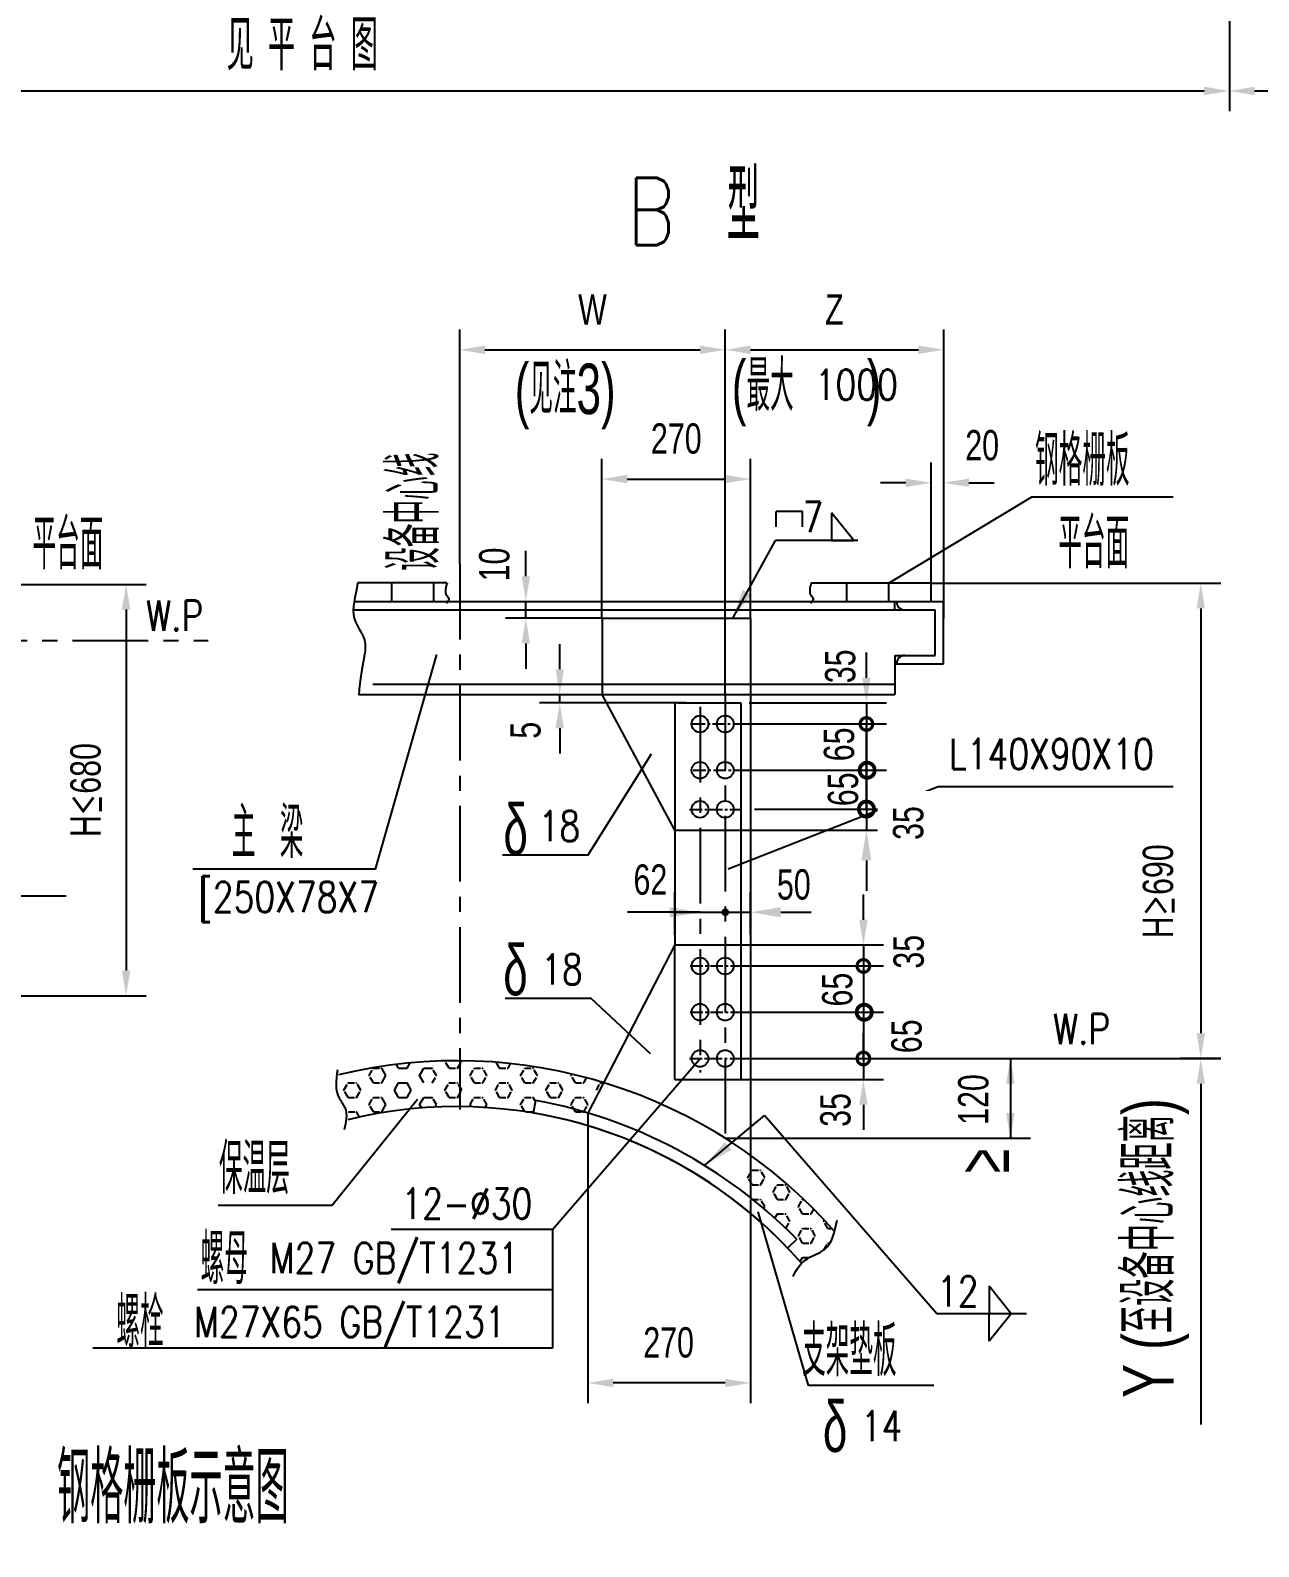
# Model space of a CAD drawing. Extents: x 148 to 221443, y -36682 to 6758.
# Drawn here: x 80135 to 82567, y -21590 to -18586 of the extents above; entities that cross this region are included whole.
import ezdxf
from ezdxf.enums import TextEntityAlignment as Align

# ---------------------------------------------------------------- set-up
doc = ezdxf.new("R2010")
doc.units = 0
doc.header["$LTSCALE"] = 10
doc.header["$MEASUREMENT"] = 0
doc.linetypes.add('CENTERX2', pattern=[4, 2.5, -0.5, 0.5, -0.5])
doc.linetypes.add('PHANTOM', pattern=[2.5, 1.25, -0.25, 0.25, -0.25, 0.25, -0.25])
for name, color, linetype in [('2', 4, 'Continuous'), ('3', 255, 'Continuous'), ('6', 4, 'PHANTOM'), ('9', 6, 'Continuous'), ('CENTER', 1, 'CENTERX2'), ('WHITE', 7, 'Continuous')]:
    doc.layers.add(name, color=color, linetype=linetype)
doc.styles.add('HZ', font='ROMS.SHX', dxfattribs={"width": 0.75, "bigfont": 'GBCBIG.SHX'})
doc.styles.get("Standard").update_dxf_attribs({"font": 'wison_e.shx', "width": 0.75, "bigfont": 'wison_c.shx'})
doc.styles.add('XW', font='ROMANS.shx', dxfattribs={"width": 0.85})
doc.dimstyles.new('DIM1', dxfattribs={"dimscale": 20, "dimtxt": 3, "dimasz": 2.5, "dimexe": 2, "dimexo": 0, "dimgap": 1, "dimtad": 0, "dimdec": 0, "dimzin": 0, "dimdsep": 46, "dimtxsty": 'Standard', "dimcen": 2, "dimclrd": 3, "dimclre": 3, "dimclrt": 3, "dimadec": 0, "dimazin": 0, "dimtfac": 0.666667, "dimtdec": 0, "dimtofl": 0, "dimtmove": 2, "dimatfit": 1, "dimfxl": 2, "dimtvp": 1.333333, "dimtolj": 1, "dimtzin": 0, "dimarcsym": 0})

# ---------------------------------------------------------------- blocks, each defined once
blk = doc.blocks.new('*D1151')
at = {"layer": '2', "color": 3, "lineweight": -2}
for p, q in [((82508.8, -18034.6), (82508.8, -18746.3)), ((82987, -18034.6), (82987, -18746.3)), ((82558.8, -18706.3), (82937, -18706.3))]:
    blk.add_line(p, q, dxfattribs=at)
at = {"layer": '2', "color": 3}
for points in [[(82558.8, -18698), (82558.8, -18714.6), (82508.8, -18706.3)], [(82937, -18714.6), (82937, -18698), (82987, -18706.3)]]:
    blk.add_solid(points, dxfattribs=at)
at = {"layer": 'Defpoints', "color": 0}
for p in [(82508.8, -18034.6), (82987, -18034.6), (82987, -18706.3)]:
    blk.add_point(p, dxfattribs=at)
at = {"layer": '2', "color": 3, "insert": (82756.6, -18630.7), "char_height": 60, "attachment_point": 5}
blk.add_mtext('\\A1;300~1000', dxfattribs=at)
blk = doc.blocks.new('*D1152')
at = {"layer": '2', "color": 3, "lineweight": -2}
for p, q in [((78841.8, -18034.6), (78841.8, -18746.3)), ((82508.8, -18034.6), (82508.8, -18746.3)), ((78891.8, -18706.3), (82458.8, -18706.3))]:
    blk.add_line(p, q, dxfattribs=at)
at = {"layer": '2', "color": 3}
for points in [[(78891.8, -18698), (78891.8, -18714.6), (78841.8, -18706.3)], [(82458.8, -18714.6), (82458.8, -18698), (82508.8, -18706.3)]]:
    blk.add_solid(points, dxfattribs=at)
at = {"layer": 'Defpoints', "color": 0}
for p in [(78841.8, -18034.6), (82508.8, -18034.6), (82508.8, -18706.3)]:
    blk.add_point(p, dxfattribs=at)
at = {"layer": '2', "color": 3, "insert": (80672.9, -18615.3), "char_height": 100, "attachment_point": 5, "style": 'HZ'}
blk.add_mtext('\\A1;见 平 台 图', dxfattribs=at)
blk = doc.blocks.new('*D1161')
at = {"layer": '2', "color": 3, "linetype": 'Continuous', "lineweight": -2}
for p, q in [((79552.4, -19684), (80364.1, -19684)), ((80324.1, -19734), (80324.1, -20449)), ((78966.8, -20499), (80364.1, -20499))]:
    blk.add_line(p, q, dxfattribs=at)
at = {"layer": '2', "color": 3}
for points in [[(80332.4, -19734), (80315.7, -19734), (80324.1, -19684)], [(80315.7, -20449), (80332.4, -20449), (80324.1, -20499)]]:
    blk.add_solid(points, dxfattribs=at)
at = {"layer": 'Defpoints', "color": 0}
for p in [(79552.4, -19684), (78966.8, -20499), (80324.1, -20499)]:
    blk.add_point(p, dxfattribs=at)
at = {"layer": '2', "color": 3, "insert": (80244.1, -20091.5), "char_height": 60, "attachment_point": 5, "rotation": 90}
blk.add_mtext('\\A1;H{\\fRomanS|b0|i0|c134|p2;≤}680', dxfattribs=at)
blk = doc.blocks.new('*D1162')
at = {"layer": '2', "color": 3, "lineweight": -2}
for p, q in [((81115.7, -19667.7), (81115.7, -19617.7)), ((80970.7, -19717.7), (81155.7, -19717.7)), ((81266.5, -19751), (81075.7, -19751)), ((81115.7, -19801), (81115.7, -19851))]:
    blk.add_line(p, q, dxfattribs=at)
at = {"layer": '2', "color": 3}
for points in [[(81107.3, -19667.7), (81124, -19667.7), (81115.7, -19717.7)], [(81124, -19801), (81107.3, -19801), (81115.7, -19751)]]:
    blk.add_solid(points, dxfattribs=at)
at = {"layer": 'Defpoints', "color": 0}
for p in [(80970.7, -19717.7), (81115.7, -19717.7), (81266.5, -19751)]:
    blk.add_point(p, dxfattribs=at)
at = {"layer": '2', "color": 3, "insert": (81053.6, -19644.5), "char_height": 60, "attachment_point": 5, "rotation": 90}
blk.add_mtext('\\A1;10', dxfattribs=at)
blk = doc.blocks.new('*D1163')
at = {"layer": '2', "color": 3, "lineweight": -2}
for p, q in [((81266.5, -19751), (81266.5, -19435.3)), ((81560.6, -19751), (81560.6, -19435.3)), ((81316.5, -19475.3), (81510.6, -19475.3))]:
    blk.add_line(p, q, dxfattribs=at)
at = {"layer": '2', "color": 3}
for points in [[(81316.5, -19467), (81316.5, -19483.7), (81266.5, -19475.3)], [(81510.6, -19483.7), (81510.6, -19467), (81560.6, -19475.3)]]:
    blk.add_solid(points, dxfattribs=at)
at = {"layer": 'Defpoints', "color": 0}
for p in [(81560.6, -19475.3), (81266.5, -19751), (81560.6, -19751)]:
    blk.add_point(p, dxfattribs=at)
at = {"layer": '2', "color": 3, "insert": (81413.6, -19395.3), "char_height": 60, "attachment_point": 5}
blk.add_mtext('\\A1;270', dxfattribs=at)
blk = doc.blocks.new('*D1164')
at = {"layer": '2', "color": 3, "lineweight": -2}
for p, q in [((80984.7, -19642.9), (80984.7, -19179.1)), ((81510.6, -19902.2), (81510.6, -19179.1)), ((81034.7, -19219.1), (81460.6, -19219.1))]:
    blk.add_line(p, q, dxfattribs=at)
at = {"layer": '2', "color": 3}
for points in [[(81034.7, -19210.8), (81034.7, -19227.5), (80984.7, -19219.1)], [(81460.6, -19227.5), (81460.6, -19210.8), (81510.6, -19219.1)]]:
    blk.add_solid(points, dxfattribs=at)
at = {"layer": 'Defpoints', "color": 0}
for p in [(81510.6, -19219.1), (80984.7, -19642.9), (81510.6, -19902.2)]:
    blk.add_point(p, dxfattribs=at)
at = {"layer": '2', "color": 3, "insert": (81247.7, -19139.1), "char_height": 60, "attachment_point": 5}
blk.add_mtext('\\A1;W', dxfattribs=at)
blk = doc.blocks.new('*D1165')
at = {"layer": '2', "color": 3, "lineweight": -2}
for p, q in [((81510.6, -19902.2), (81510.6, -19179.1)), ((81943.1, -19751.7), (81943.1, -19179.1)), ((81560.6, -19219.1), (81893.1, -19219.1))]:
    blk.add_line(p, q, dxfattribs=at)
at = {"layer": '2', "color": 3}
for points in [[(81560.6, -19210.8), (81560.6, -19227.5), (81510.6, -19219.1)], [(81893.1, -19227.5), (81893.1, -19210.8), (81943.1, -19219.1)]]:
    blk.add_solid(points, dxfattribs=at)
at = {"layer": 'Defpoints', "color": 0}
for p in [(81943.1, -19219.1), (81943.1, -19751.7), (81510.6, -19902.2)]:
    blk.add_point(p, dxfattribs=at)
at = {"layer": '2', "color": 3, "insert": (81726.8, -19139.1), "char_height": 60, "attachment_point": 5}
blk.add_mtext('\\A1;Z', dxfattribs=at)
blk = doc.blocks.new('*D1166')
at = {"layer": '2', "color": 3, "lineweight": -2}
for p, q in [((81182.8, -19852.2), (81182.8, -19802.2)), ((81073.2, -19902.2), (81222.8, -19902.2)), ((81433.2, -19918.8), (81142.8, -19918.8)), ((81182.8, -19968.8), (81182.8, -20018.8))]:
    blk.add_line(p, q, dxfattribs=at)
at = {"layer": '2', "color": 3}
for points in [[(81174.5, -19852.2), (81191.1, -19852.2), (81182.8, -19902.2)], [(81191.1, -19968.8), (81174.5, -19968.8), (81182.8, -19918.8)]]:
    blk.add_solid(points, dxfattribs=at)
at = {"layer": 'Defpoints', "color": 0}
for p in [(81073.2, -19902.2), (81182.8, -19902.2), (81433.2, -19918.8)]:
    blk.add_point(p, dxfattribs=at)
at = {"layer": '2', "color": 3, "insert": (81115.3, -19972.9), "char_height": 60, "attachment_point": 5, "rotation": 90}
blk.add_mtext('\\A1;5', dxfattribs=at)
blk = doc.blocks.new('_DotSmall')
at = {"layer": 'WHITE', "color": 0, "const_width": 0.5}
blk.add_lwpolyline([(-0.0625, 0, 1), (0.0625, 0, 1)], format="xyb", close=True, dxfattribs=at)
blk = doc.blocks.new('*D1167')
at = {"layer": '2', "color": 3, "lineweight": -2}
for p, q in [((81790.1, -19868.8), (81790.1, -19818.8)), ((81558.2, -19918.8), (81830.1, -19918.8)), ((81547.2, -19960.5), (81830.1, -19960.5)), ((81790.1, -19960.5), (81790.1, -20010.5))]:
    blk.add_line(p, q, dxfattribs=at)
at = {"layer": '2', "color": 3}
blk.add_solid([(81781.8, -19868.8), (81798.4, -19868.8), (81790.1, -19918.8)], dxfattribs=at)
at = {"layer": 'Defpoints', "color": 0}
for p in [(81558.2, -19918.8), (81547.2, -19960.5), (81790.1, -19960.5)]:
    blk.add_point(p, dxfattribs=at)
at = {"layer": '2', "color": 3, "lineweight": -2, "xscale": 50, "yscale": 50, "zscale": 50, "rotation": 90}
blk.add_blockref('_DotSmall', (81790.1, -19960.5), dxfattribs=at)
at = {"layer": '2', "color": 3, "insert": (81738.5, -19846.3), "char_height": 60, "attachment_point": 5, "rotation": 90}
blk.add_mtext('\\A1;35', dxfattribs=at)
blk = doc.blocks.new('*D1168')
at = {"layer": '2', "color": 3, "lineweight": -2}
for p, q in [((81547.2, -19960.5), (81830.1, -19960.5)), ((81548.7, -20052.2), (81830.1, -20052.2))]:
    blk.add_line(p, q, dxfattribs=at)
at = {"layer": 'Defpoints', "color": 0}
for p in [(81547.2, -19960.5), (81548.7, -20052.2), (81790.1, -20052.2)]:
    blk.add_point(p, dxfattribs=at)
at = {"layer": '2', "color": 3, "insert": (81736.1, -20000.9), "char_height": 60, "attachment_point": 5, "rotation": 90}
blk.add_mtext('\\A1;65', dxfattribs=at)
blk = doc.blocks.new('_None')
blk = doc.blocks.new('*D1169')
at = {"layer": '2', "color": 3, "lineweight": -2}
for p, q in [((81784.1, -20623.3), (81784.1, -20573.3)), ((81542.7, -20623.3), (81824.1, -20623.3)), ((81552.3, -20664.9), (81824.1, -20664.9)), ((81784.1, -20714.9), (81784.1, -20764.9))]:
    blk.add_line(p, q, dxfattribs=at)
at = {"layer": '2', "color": 3}
blk.add_solid([(81792.5, -20714.9), (81775.8, -20714.9), (81784.1, -20664.9)], dxfattribs=at)
at = {"layer": 'Defpoints', "color": 0}
for p in [(81542.7, -20623.3), (81552.3, -20664.9), (81784.1, -20664.9)]:
    blk.add_point(p, dxfattribs=at)
at = {"layer": '2', "color": 3, "lineweight": -2, "xscale": 50, "yscale": 50, "zscale": 50, "rotation": 270}
blk.add_blockref('_DotSmall', (81784.1, -20623.3), dxfattribs=at)
at = {"layer": '2', "color": 3, "insert": (81729, -20725.2), "char_height": 60, "attachment_point": 5, "rotation": 90}
blk.add_mtext('\\A1;35', dxfattribs=at)
blk = doc.blocks.new('*D1170')
at = {"layer": '2', "color": 3, "lineweight": -2}
for p, q in [((81541.3, -20531.6), (81824.1, -20531.6)), ((81542.7, -20623.3), (81824.1, -20623.3))]:
    blk.add_line(p, q, dxfattribs=at)
at = {"layer": 'Defpoints', "color": 0}
for p in [(81541.3, -20531.6), (81542.7, -20623.3), (81784.1, -20623.3)]:
    blk.add_point(p, dxfattribs=at)
at = {"layer": '2', "color": 3, "insert": (81869.8, -20579.3), "char_height": 60, "attachment_point": 5, "rotation": 90}
blk.add_mtext('\\A1;65', dxfattribs=at)
blk = doc.blocks.new('*D1171')
at = {"layer": '2', "color": 3, "lineweight": -2}
for p, q in [((81784.1, -20348.3), (81784.1, -20298.3)), ((81552.3, -20398.3), (81824.1, -20398.3)), ((81541.3, -20439.9), (81824.1, -20439.9)), ((81784.1, -20439.9), (81784.1, -20489.9))]:
    blk.add_line(p, q, dxfattribs=at)
at = {"layer": '2', "color": 3}
blk.add_solid([(81775.8, -20348.3), (81792.5, -20348.3), (81784.1, -20398.3)], dxfattribs=at)
at = {"layer": 'Defpoints', "color": 0}
for p in [(81552.3, -20398.3), (81541.3, -20439.9), (81784.1, -20439.9)]:
    blk.add_point(p, dxfattribs=at)
at = {"layer": '2', "color": 3, "lineweight": -2, "xscale": 50, "yscale": 50, "zscale": 50, "rotation": 90}
blk.add_blockref('_DotSmall', (81784.1, -20439.9), dxfattribs=at)
at = {"layer": '2', "color": 3, "insert": (81874.1, -20411.8), "char_height": 60, "attachment_point": 5, "rotation": 90}
blk.add_mtext('\\A1;35', dxfattribs=at)
blk = doc.blocks.new('*D1172')
at = {"layer": '2', "color": 3, "lineweight": -2}
for p, q in [((81918.1, -19681.4), (82492.2, -19681.4)), ((82452.2, -19731.4), (82452.2, -20573.3)), ((82492.2, -20623.3), (82412.2, -20623.3))]:
    blk.add_line(p, q, dxfattribs=at)
at = {"layer": '2', "color": 3}
for points in [[(82460.5, -19731.4), (82443.9, -19731.4), (82452.2, -19681.4)], [(82443.9, -20573.3), (82460.5, -20573.3), (82452.2, -20623.3)]]:
    blk.add_solid(points, dxfattribs=at)
at = {"layer": 'Defpoints', "color": 0}
for p in [(81918.1, -19681.4), (82452.2, -20623.3), (82492.2, -20623.3)]:
    blk.add_point(p, dxfattribs=at)
at = {"layer": '2', "color": 3, "insert": (82367.7, -20292), "char_height": 60, "attachment_point": 5, "rotation": 90}
blk.add_mtext('\\A1;H{\\fRomanS|b0|i0|c134|p2;≥}690', dxfattribs=at)
blk = doc.blocks.new('*D1173')
at = {"layer": '2', "color": 3, "lineweight": -2}
for p, q in [((81562.7, -20623.3), (82115.2, -20623.3)), ((82075.2, -20673.3), (82075.2, -20731.3)), ((81510.5, -20781.3), (82115.2, -20781.3))]:
    blk.add_line(p, q, dxfattribs=at)
at = {"layer": '2', "color": 3}
for points in [[(82083.5, -20673.3), (82066.8, -20673.3), (82075.2, -20623.3)], [(82066.8, -20731.3), (82083.5, -20731.3), (82075.2, -20781.3)]]:
    blk.add_solid(points, dxfattribs=at)
at = {"layer": 'Defpoints', "color": 0}
for p in [(81562.7, -20623.3), (81510.5, -20781.3), (82075.2, -20781.3)]:
    blk.add_point(p, dxfattribs=at)
at = {"layer": '2', "color": 3, "insert": (82002.1, -20704.6), "char_height": 60, "attachment_point": 5, "rotation": 90}
blk.add_mtext('\\A1;120', dxfattribs=at)
blk = doc.blocks.new('*D1174')
at = {"layer": '2', "color": 3, "lineweight": -2}
for p, q in [((81535.6, -20623.3), (82492.2, -20623.3)), ((82452.2, -20673.3), (82452.2, -21348.2))]:
    blk.add_line(p, q, dxfattribs=at)
at = {"layer": '2', "color": 3}
blk.add_solid([(82460.5, -20673.3), (82443.9, -20673.3), (82452.2, -20623.3)], dxfattribs=at)
at = {"layer": 'Defpoints', "color": 0}
for p in [(81535.6, -20623.3), (82312.7, -21348.2), (82452.2, -21348.2)]:
    blk.add_point(p, dxfattribs=at)
at = {"layer": '2', "color": 3, "insert": (82363.5, -20998.7), "char_height": 100, "attachment_point": 5, "rotation": 90, "style": 'HZ'}
blk.add_mtext('\\A1;Y (至设备中心线距离)', dxfattribs=at)
blk = doc.blocks.new('*D1186')
at = {"layer": '2', "color": 3, "linetype": 'Continuous', "lineweight": -2}
for p, q in [((81238.7, -20731.3), (81238.7, -21306.1)), ((81560.6, -20902.4), (81560.6, -21306.1)), ((81510.6, -21266.1), (81288.7, -21266.1))]:
    blk.add_line(p, q, dxfattribs=at)
at = {"layer": '2', "color": 3}
for points in [[(81288.7, -21257.8), (81288.7, -21274.5), (81238.7, -21266.1)], [(81510.6, -21274.5), (81510.6, -21257.8), (81560.6, -21266.1)]]:
    blk.add_solid(points, dxfattribs=at)
at = {"layer": 'Defpoints', "color": 0}
for p in [(81238.7, -20731.3), (81560.6, -20902.4), (81238.7, -21266.1)]:
    blk.add_point(p, dxfattribs=at)
at = {"layer": '2', "color": 3, "insert": (81398.4, -21186.1), "char_height": 60, "attachment_point": 5}
blk.add_mtext('\\A1;270', dxfattribs=at)
blk = doc.blocks.new('*D1212')
at = {"layer": '2', "color": 3, "linetype": 'Continuous', "lineweight": -2}
for p, q in [((81918.1, -19681), (81918.1, -19442.7)), ((81943.1, -19717.7), (81943.1, -19442.7)), ((81868.1, -19482.7), (81818.1, -19482.7)), ((81993.1, -19482.7), (82043.1, -19482.7))]:
    blk.add_line(p, q, dxfattribs=at)
at = {"layer": '2', "color": 3}
for points in [[(81868.1, -19491), (81868.1, -19474.3), (81918.1, -19482.7)], [(81993.1, -19474.3), (81993.1, -19491), (81943.1, -19482.7)]]:
    blk.add_solid(points, dxfattribs=at)
at = {"layer": 'Defpoints', "color": 0}
for p in [(81943.1, -19482.7), (81918.1, -19681), (81943.1, -19717.7)]:
    blk.add_point(p, dxfattribs=at)
at = {"layer": '2', "color": 3, "insert": (82019.3, -19408.6), "char_height": 60, "attachment_point": 5}
blk.add_mtext('\\A1;20', dxfattribs=at)

msp = doc.modelspace()

# ---------------------------------------------------------------- linework, layer by layer
for p, q in [((80959.0459, -19681.0444), (80782.5595, -19681.0444)), ((80849.5926, -19681.0444), (80849.5926, -19717.711)), ((80932.9259, -19681.0444), (80932.9259, -19717.711)), ((81680.3953, -19681.0444), (81918.0658, -19681.0444)), ((81751.3991, -19717.711), (81751.3991, -19681.3595)), ((81834.7325, -19717.711), (81834.7325, -19681.3595)), ((81918.0658, -19717.711), (81918.0658, -19681.3595)), ((80776.9285, -19717.711), (81943.0658, -19717.711)), ((81846.3991, -19734.3777), (81846.3991, -19717.711)), ((81846.3991, -19734.3777), (81926.3991, -19734.3777)), ((81926.3991, -19824.7559), (81926.3991, -19734.3777)), ((81943.0658, -19841.4226), (81943.0658, -19717.711)), ((81266.5479, -19751.0444), (81560.5945, -19751.0444)), ((81266.5479, -19751.0444), (81266.5479, -19902.1622)), ((81560.5945, -19751.0444), (81560.5945, -20898.9583)), ((81846.3991, -19824.7559), (81926.3991, -19824.7559)), ((81846.3991, -19824.7559), (81846.3991, -19841.4226)), ((81846.3991, -19841.4226), (81943.0658, -19841.4226)), ((81846.3991, -19841.4226), (81846.3991, -19902.1622)), ((80786.5869, -19902.1622), (81266.5479, -19902.1622)), ((81410.5945, -20170.8241), (81266.5479, -19902.1622)), ((81566.5479, -19902.1622), (81846.3991, -19902.1622)), ((81410.5945, -20170.8241), (81410.5945, -20398.2768)), ((81410.5945, -20170.8241), (81560.5945, -20170.8241)), ((81410.5945, -20398.2768), (81238.6831, -20731.2933)), ((81410.5945, -20398.2768), (81560.5945, -20398.2768)), ((81134.6118, -20706.2021), (81130.0377, -20731.3173)), ((81652.0782, -20981.1619), (81634.0755, -20998.7718))]:
    msp.add_line(p, q)
at = {"linetype": 'Continuous'}
for p, q in [((82032.844, -21074.356), (82032.844, -21128.9705)), ((82076.5787, -21128.9705), (82032.844, -21074.356)), ((82032.844, -21183.5849), (82032.844, -21128.9705)), ((82076.5787, -21128.9705), (82032.844, -21183.5849))]:
    msp.add_line(p, q, dxfattribs=at)
for centre in [(81460.5945, -19960.4956), (81510.5945, -19960.4956), (81460.5945, -20052.1622), (81510.5945, -20052.1622), (81460.5945, -20129.6461), (81510.5945, -20129.6461), (81460.5945, -20439.9435), (81510.5945, -20439.9435), (81460.5945, -20531.6102), (81510.5945, -20531.6102), (81460.5945, -20623.2768), (81510.5945, -20623.2768)]:
    msp.add_circle(centre, 16.6667)
for centre, radius, start, end in [((81866.3991, -19717.711), 16.6667, 180, 270), ((81866.3991, -19841.4226), 16.6667, 90, 180), ((80959.8202, -21659.5631), 969.252, 44.4207864, 79.6106325), ((80979.7306, -21623.2577), 904.5164, 43.6624636, 80.4345615)]:
    msp.add_arc(centre, radius, start, end)
at = {"layer": '2'}
for p, q in [((82118.6222, -19510.5178), (81834.7325, -19681.3595)), ((82118.6222, -19510.5178), (82397.7038, -19510.5178)), ((81663.8549, -19539.4635), (81611.4576, -19539.4635)), ((81611.4576, -19569.7151), (81611.4576, -19539.4635)), ((81663.8549, -19569.7151), (81663.8549, -19539.4635)), ((81524.7231, -19751.9371), (81610.397, -19596.9419)), ((81773.2723, -19596.9419), (81610.397, -19596.9419)), ((81115.6742, -19751.0444), (81115.6742, -19717.711)), ((81182.8063, -19918.8289), (81182.8063, -19902.1622)), ((81790.097, -19918.8289), (81790.097, -20170.8241)), ((81790.097, -20069.1575), (81790.097, -19964.2456)), ((81790.097, -20129.1575), (81790.097, -20069.1575)), ((81568.6696, -20129.1575), (81830.097, -20129.1575)), ((81560.5945, -20170.8241), (81830.097, -20170.8241)), ((81790.097, -20230.8241), (81790.097, -20290.8241)), ((81460.5945, -20333.5382), (81317.2227, -20333.5382)), ((81410.5945, -20333.5382), (81560.5945, -20333.5382)), ((81620.5945, -20333.5382), (81680.5945, -20333.5382)), ((81784.1437, -20398.2768), (81784.1437, -20664.9435)), ((81784.1437, -20499.9435), (81784.1437, -20563.2768)), ((82075.178, -20623.2768), (82075.178, -20781.2991)), ((81470.1371, -20834.7826), (81588.2499, -20736.5335))]:
    msp.add_line(p, q, dxfattribs=at)
at = {"layer": '2', "color": 7, "linetype": 'Continuous'}
for p, q in [((81764.9308, -19596.9419), (81721.1961, -19542.3275)), ((81721.1961, -19542.3275), (81721.1961, -19596.9419)), ((81721.1961, -19596.9419), (81764.9308, -19596.9419)), ((81410.5945, -20378.2768), (81410.5945, -20293.5382)), ((81560.5945, -20378.2768), (81560.5945, -20293.5382))]:
    msp.add_line(p, q, dxfattribs=at)
at = {"layer": '2', "color": 3, "linetype": 'Continuous'}
for p, q in [((80818.0081, -20248.0671), (80939.6483, -19822.9031)), ((81931.8506, -20085.0197), (81516.2682, -20248.0902)), ((82397.8246, -20085.0197), (81931.8506, -20085.0197)), ((80818.0081, -20248.0671), (80456.5397, -20248.0671)), ((80205.5757, -20301.9703), (79341.3143, -20301.9703)), ((81168.5162, -20962.2545), (81460.5945, -20623.2768)), ((80731.6948, -20914.4413), (80900.9086, -20703.9151)), ((81929.6529, -21128.9705), (81588.2499, -20736.5335)), ((80731.6948, -20914.4413), (80506.1175, -20914.4413)), ((81675.1435, -21271.2139), (81575.7698, -20927.0118)), ((81168.5162, -20962.2545), (80849.3354, -20962.2545)), ((81168.5162, -20962.2545), (81168.5162, -21197.0919)), ((81168.5162, -21081.5125), (80465.5195, -21081.5125)), ((82107.226, -21128.9705), (81929.6529, -21128.9705)), ((81168.5162, -21197.0919), (80258.3098, -21197.0919)), ((81923.5982, -21271.2139), (81675.1435, -21271.2139))]:
    msp.add_line(p, q, dxfattribs=at)
for points in [[(81069.4162, -20219.4853), (81239.3364, -20219.4853), (81364.6798, -20019.8541)], [(81074.4961, -20503.5282), (81244.4164, -20503.5282), (81361.9258, -20613.1296)]]:
    msp.add_lwpolyline(points, dxfattribs=at)
at = {"layer": '2', "const_width": 6.875}
msp.add_lwpolyline([(81506.532, -20333.5382, 1), (81514.657, -20333.5382, 1)], format="xyb", close=True, dxfattribs=at)
at = {"layer": '2'}
msp.add_lwpolyline([(81507.157, -20333.5382, 1), (81514.032, -20333.5382, 1)], format="xyb", close=True, dxfattribs=at)
for radius, start, end in [(997.327, 41.3775949, 103.5837498), (906.4456, 41.0958999, 103.7709356)]:
    msp.add_arc((80978.7778, -21625.0533), radius, start, end, dxfattribs=at)
for points in [[(81562.5011, -19704.263), (81544.9971, -19694.5876), (81524.7231, -19751.9371)], [(81400.5945, -20323.5382), (81400.5945, -20343.5382), (81460.5945, -20333.5382)], [(81620.5945, -20323.5382), (81620.5945, -20343.5382), (81560.5945, -20333.5382)], [(81522.6596, -20804.1006), (81509.8696, -20788.7247), (81470.1371, -20834.7826)]]:
    msp.add_solid(points, dxfattribs=at)
at = {"layer": '3', "ltscale": 6}
for p, q in [((80774.0404, -19734.3777), (81846.3991, -19734.3777)), ((80812.9356, -19881.5198), (81846.3991, -19881.5198)), ((81266.5479, -19902.1622), (81566.5479, -19902.1622)), ((81410.5945, -19918.8289), (81410.5945, -20170.8241)), ((81416.5479, -19918.8289), (81541.5479, -19918.8289)), ((81541.5479, -19918.8289), (81541.5479, -20664.9435)), ((81410.5945, -20664.9435), (81410.5945, -20398.2768)), ((81410.5945, -20664.9435), (81560.5945, -20664.9435))]:
    msp.add_line(p, q, dxfattribs=at)
at = {"layer": '6', "ltscale": 6}
for p, q in [((80863.7373, -20642.5503), (80859.3238, -20634.906)), ((80880.404, -20642.5503), (80886.4922, -20632.0053)), ((80838.7373, -20656.9841), (80830.404, -20642.5503)), ((80830.404, -20671.4179), (80838.7373, -20656.9841)), ((80863.7373, -20642.5503), (80880.404, -20642.5503)), ((80905.404, -20656.9841), (80913.7373, -20642.5503)), ((80913.7373, -20671.4179), (80905.404, -20656.9841)), ((80913.7373, -20642.5503), (80930.404, -20642.5503)), ((80855.404, -20685.8516), (80863.7373, -20671.4179)), ((80863.7373, -20700.2854), (80855.404, -20685.8516)), ((80863.7373, -20671.4179), (80880.404, -20671.4179)), ((80888.7373, -20685.8516), (80880.404, -20671.4179)), ((80880.404, -20700.2854), (80888.7373, -20685.8516)), ((80838.7373, -20714.7191), (80830.404, -20700.2854)), ((80830.404, -20729.1529), (80838.7373, -20714.7191)), ((80863.7373, -20700.2854), (80880.404, -20700.2854)), ((80905.404, -20714.7191), (80913.7373, -20700.2854)), ((80909.1934, -20721.2825), (80905.404, -20714.7191)), ((80913.7373, -20700.2854), (80930.404, -20700.2854))]:
    msp.add_line(p, q, dxfattribs=at)
at = {"layer": '6'}
for p, q in [((80955.404, -20628.1166), (80955.472, -20627.9987)), ((80963.7373, -20642.5503), (80955.404, -20628.1166)), ((80980.404, -20642.5503), (80988.7373, -20628.1166)), ((80988.7373, -20628.1166), (80988.5396, -20627.7742)), ((81063.7373, -20642.5503), (81056.9502, -20630.7948)), ((81080.404, -20642.5503), (81085.6472, -20633.4688)), ((80805.404, -20656.9841), (80813.7373, -20642.5503)), ((80813.7373, -20671.4179), (80805.404, -20656.9841)), ((80813.7373, -20642.5503), (80830.404, -20642.5503)), ((80938.7373, -20656.9841), (80930.404, -20642.5503)), ((80930.404, -20671.4179), (80938.7373, -20656.9841)), ((80963.7373, -20642.5503), (80978.7778, -20642.5503)), ((80978.7778, -20642.5503), (80980.404, -20642.5503)), ((81005.404, -20656.9841), (81013.7373, -20642.5503)), ((81013.7373, -20671.4179), (81005.404, -20656.9841)), ((81013.7373, -20642.5503), (81030.404, -20642.5503)), ((81038.7373, -20656.9841), (81030.404, -20642.5503)), ((81030.404, -20671.4179), (81038.7373, -20656.9841)), ((81063.7373, -20642.5503), (81080.404, -20642.5503)), ((81105.404, -20656.9841), (81113.7373, -20642.5503)), ((81113.7373, -20671.4179), (81105.404, -20656.9841)), ((81113.7373, -20642.5503), (81130.404, -20642.5503)), ((81138.7373, -20656.9841), (81130.404, -20642.5503)), ((81130.404, -20671.4179), (81138.7373, -20656.9841)), ((81205.404, -20656.9841), (81207.0151, -20654.1935)), ((81213.7373, -20671.4179), (81205.404, -20656.9841)), ((81230.404, -20671.4179), (81236.129, -20661.5019)), ((80755.404, -20685.8516), (80763.7373, -20671.4179)), ((80763.7373, -20700.2854), (80755.404, -20685.8516)), ((80763.7373, -20671.4179), (80780.404, -20671.4179)), ((80788.7373, -20685.8516), (80780.404, -20671.4179)), ((80780.404, -20700.2854), (80788.7373, -20685.8516)), ((80813.7373, -20671.4179), (80830.404, -20671.4179)), ((80955.404, -20685.8516), (80963.7373, -20671.4179)), ((80963.7373, -20700.2854), (80955.404, -20685.8516)), ((80963.7373, -20671.4179), (80978.7778, -20671.4179)), ((80978.7778, -20671.4179), (80980.404, -20671.4179)), ((80988.7373, -20685.8516), (80980.404, -20671.4179)), ((80980.404, -20700.2854), (80988.7373, -20685.8516)), ((81013.7373, -20671.4179), (81030.404, -20671.4179)), ((81055.404, -20685.8516), (81063.7373, -20671.4179)), ((81063.7373, -20700.2854), (81055.404, -20685.8516)), ((81063.7373, -20671.4179), (81080.404, -20671.4179)), ((81088.7373, -20685.8516), (81080.404, -20671.4179)), ((81080.404, -20700.2854), (81088.7373, -20685.8516)), ((81113.7373, -20671.4179), (81130.404, -20671.4179)), ((81155.404, -20685.8516), (81163.7373, -20671.4179)), ((81163.7373, -20700.2854), (81155.404, -20685.8516)), ((81163.7373, -20671.4179), (81180.404, -20671.4179)), ((81188.7373, -20685.8516), (81180.404, -20671.4179)), ((81180.404, -20700.2854), (81188.7373, -20685.8516)), ((81213.7373, -20671.4179), (81230.404, -20671.4179)), ((81255.404, -20685.8516), (81263.7373, -20671.4179)), ((81263.7373, -20671.4179), (81270.7374, -20671.4179)), ((80763.7373, -20700.2854), (80780.404, -20700.2854)), ((80764.4699, -20729.1529), (80780.404, -20729.1529)), ((80786.2559, -20739.2887), (80780.404, -20729.1529)), ((80805.404, -20714.7191), (80813.7373, -20700.2854)), ((80813.7373, -20729.1529), (80805.404, -20714.7191)), ((80813.7373, -20700.2854), (80830.404, -20700.2854)), ((80813.7373, -20729.1529), (80830.404, -20729.1529)), ((80938.7373, -20714.7191), (80930.404, -20700.2854)), ((80935.9066, -20719.6221), (80938.7373, -20714.7191)), ((80963.7373, -20700.2854), (80978.7778, -20700.2854)), ((80978.7778, -20700.2854), (80980.404, -20700.2854)), ((81005.404, -20714.7191), (81013.7373, -20700.2854)), ((81007.9196, -20719.0763), (81005.404, -20714.7191)), ((81013.7373, -20700.2854), (81030.404, -20700.2854)), ((81038.7373, -20714.7191), (81030.404, -20700.2854)), ((81035.4678, -20720.3822), (81038.7373, -20714.7191)), ((81063.7373, -20700.2854), (81080.404, -20700.2854)), ((81105.404, -20714.7191), (81113.7373, -20700.2854)), ((81113.4579, -20728.669), (81105.404, -20714.7191)), ((81113.7373, -20700.2854), (81130.404, -20700.2854)), ((81116.6401, -20729.1529), (81130.404, -20729.1529)), ((81134.421, -20707.243), (81130.404, -20700.2854)), ((81163.7373, -20700.2854), (81180.404, -20700.2854)), ((81205.404, -20714.7191), (81213.7373, -20700.2854)), ((81213.7373, -20729.1529), (81205.404, -20714.7191)), ((81213.7373, -20700.2854), (81230.404, -20700.2854)), ((81213.7373, -20729.1529), (81230.404, -20729.1529)), ((81238.7373, -20714.7191), (81230.404, -20700.2854)), ((81230.404, -20729.1529), (81238.7373, -20714.7191)), ((81555.404, -20859.0567), (81563.7373, -20844.6229)), ((81563.7373, -20844.6229), (81580.404, -20844.6229)), ((81588.7373, -20859.0567), (81580.404, -20844.6229)), ((81563.7373, -20873.4905), (81555.404, -20859.0567)), ((81563.7373, -20873.4905), (81580.404, -20873.4905)), ((81580.404, -20873.4905), (81588.7373, -20859.0567)), ((81605.404, -20887.9242), (81613.7373, -20873.4905)), ((81613.7373, -20873.4905), (81630.404, -20873.4905)), ((81638.7373, -20887.9242), (81630.404, -20873.4905)), ((81563.7373, -20902.358), (81580.404, -20902.358)), ((81588.7373, -20916.7917), (81580.404, -20902.358)), ((81613.7373, -20902.358), (81605.404, -20887.9242)), ((81613.7373, -20902.358), (81630.404, -20902.358)), ((81630.404, -20902.358), (81638.7373, -20887.9242)), ((81655.404, -20916.7917), (81663.7373, -20902.358)), ((81663.7373, -20902.358), (81666.0714, -20902.358)), ((81586.6977, -20920.3244), (81588.7373, -20916.7917)), ((81608.8482, -20939.6937), (81613.7373, -20931.2255)), ((81613.7373, -20931.2255), (81630.404, -20931.2255)), ((81638.7373, -20945.6592), (81630.404, -20931.2255)), ((81663.7373, -20931.2255), (81655.404, -20916.7917)), ((81663.7373, -20931.2255), (81680.404, -20931.2255)), ((81680.404, -20931.2255), (81685.8849, -20921.7322)), ((81630.404, -20960.093), (81638.7373, -20945.6592)), ((81655.404, -20974.5267), (81663.7373, -20960.093)), ((81663.7373, -20960.093), (81680.404, -20960.093)), ((81688.7373, -20974.5268), (81680.404, -20960.093)), ((81705.404, -20945.6592), (81706.7416, -20943.3424)), ((81713.7373, -20960.093), (81705.404, -20945.6592)), ((81713.7373, -20960.093), (81722.0737, -20960.093)), ((81663.7373, -20988.9605), (81655.404, -20974.5268)), ((81663.7373, -20988.9605), (81680.404, -20988.9605)), ((81680.404, -20988.9605), (81688.7373, -20974.5267)), ((81705.8944, -21002.5448), (81713.7373, -20988.9605)), ((81713.7373, -20988.9605), (81717.97, -20988.9605)), ((81659.0339, -21025.9746), (81663.7373, -21017.828)), ((81663.7373, -21017.828), (81676.257, -21017.828))]:
    msp.add_line(p, q, dxfattribs=at)
at = {"layer": '9'}
for points, knots in [([(80782.3849, -19681.6428), (80779.1426, -19708.8697), (80763.3226, -19746.6687), (80809.5847, -19799.5581), (80790.8371, -19836.7891), (80784.7166, -19903.5686)], [0, 0, 0, 0, 39.248188141, 67.529390157, 109.117499153, 109.117499153, 109.117499153, 109.117499153]), ([(80743.016, -20645.6784), (80738.9742, -20665.8595), (80736.705, -20692.7202), (80764.5614, -20726.0934), (80759.5428, -20749.0685), (80756.1738, -20764.4921)], [9.951640217, 9.951640217, 9.951640217, 9.951640217, 44.393820247, 57.303182116, 83.670348965, 83.670348965, 83.670348965, 83.670348965]), ([(81644.8387, -21054.8672), (81652.1039, -21040.4347), (81667.7586, -21017.1745), (81720.0373, -21002.9499), (81727.4865, -20966.4551), (81732.1757, -20943.4818)], [13.598303043, 13.598303043, 13.598303043, 13.598303043, 41.576270709, 64.022572381, 102.159160562, 102.159160562, 102.159160562, 102.159160562])]:
    msp.add_open_spline(points, degree=3, knots=knots, dxfattribs=at)
for points in [[(80959.8267, -19681.1259), (80959.0149, -19705.7624), (80963.0604, -19711.8264), (80958.5092, -19721.9331)], [(81680.8122, -19681.3595), (81680.3643, -19705.7624), (81684.4098, -19711.8264), (81679.8586, -19721.9331)]]:
    msp.add_spline(points, degree=3, dxfattribs=at)
at = {"layer": 'CENTER', "ltscale": 6}
for p, q in [((80984.7312, -19642.909), (80984.7312, -20724.3942)), ((78298.0551, -19795.0151), (80486.549, -19795.0151)), ((81510.5945, -19902.1622), (81510.5945, -20781.3519)), ((81460.5945, -19926.4621), (81460.5945, -20651.1836))]:
    msp.add_line(p, q, dxfattribs=at)
at = {"layer": 'CENTER'}
for p, q in [((81445.5509, -19960.4956), (81547.2173, -19960.4956)), ((81447.0032, -20052.1622), (81548.6696, -20052.1622)), ((81439.8638, -20129.6461), (81541.5302, -20129.6461)), ((81441.0499, -20439.9435), (81542.7162, -20439.9435)), ((81441.0499, -20531.6102), (81542.7162, -20531.6102)), ((81439.5975, -20623.2768), (81541.2639, -20623.2768))]:
    msp.add_line(p, q, dxfattribs=at)

# ---------------------------------------------------------------- block references
at = {"layer": '2', "xscale": 60, "yscale": 60, "zscale": 60, "rotation": 270}
for p in [(81791.5329, -20052.1622), (81785.783, -20531.6102)]:
    msp.add_blockref('_DotSmall', p, dxfattribs=at)

# ---------------------------------------------------------------- texts
at = {"layer": '2', "linetype": 'Continuous', "style": 'HZ', "width": 0.65}
msp.add_text('型', height=140, dxfattribs=at).set_placement((81513.7232, -19003.5931))
at = {"layer": '2', "linetype": 'Continuous', "style": 'XW', "width": 0.8}
msp.add_text('B', height=133.3333, dxfattribs=at).set_placement((81411.8742, -18945.1775), align=Align.MIDDLE_RIGHT)
at = {"layer": '2', "color": 3}
for s, height, style, width, p in [('(见注3)', 100, 'HZ', 0.65, (81093.6767, -19346.5056)), ('(最大      )', 100, 'HZ', 0.65, (81523.5582, -19340.5182)), ('1000', 60, 'XW', 0.8, (81687.8319, -19318.3079)), ('平台面', 100, 'HZ', 0.65, (80138.731, -19654.2419)), ('平台面', 100, 'HZ', 0.65, (82170.0224, -19651.9378)), ('18', 60, 'XW', 0.8, (81140.9367, -20192.7927))]:
    msp.add_text(s, height=height, dxfattribs=dict(at, style=style, width=width)).set_placement(p)
at = {"layer": '2', "style": 'HZ', "width": 0.65}
msp.add_text('钢格栅板', height=100, dxfattribs=at).set_placement((82124.0849, -19488.3335))
at = {"layer": '2', "color": 3, "style": 'HZ', "width": 0.65}
for s, p in [('设备中心线', (80943.2932, -19656.9558)), ('≥', (82072.3665, -20850.0482))]:
    msp.add_text(s, height=100, rotation=90, dxfattribs=at).set_placement(p)
at = {"layer": '2', "color": 3, "linetype": 'Continuous', "style": 'XW', "width": 0.8}
for s, p in [('7', (81704.9009, -19550.2802)), ('12', (82012.0553, -21084.5478))]:
    msp.add_text(s, height=60, dxfattribs=at).set_placement(p, align=Align.MIDDLE_RIGHT)
at = {"layer": '2', "color": 3, "linetype": 'Continuous'}
for s, height, style, width, p in [('W.P', 60, 'XW', 0.8, (80363.9847, -19775.8772)), ('L140X90X10', 60, 'XW', 0.8, (81953.9616, -20049.9181)), ('主  梁', 100, 'HZ', 0.65, (80533.4359, -20225.8537)), ('δ', 100, 'HZ', 0.65, (81071.3922, -20219.6439)), ('[250X78X7', 60, 'XW', 0.8, (80466.9948, -20333.327)), ('δ', 100, 'HZ', 0.65, (81070.9555, -20498.1746)), ('18', 60, 'XW', 0.8, (81146.0167, -20476.8356)), ('W.P', 60, 'XW', 0.8, (82159.8585, -20594.7552)), ('保温层', 100, 'HZ', 0.65, (80508.0193, -20891.4926)), ('12-%%c30', 60, 'XW', 0.8, (80869.3292, -20940.7463)), ('螺母', 100, 'HZ', 0.65, (80471.7603, -21070.1772)), ('M27 GB/T1231', 60, 'XW', 0.8, (80608.4426, -21048.4752)), ('螺栓', 100, 'HZ', 0.65, (80304.8253, -21195.4978)), ('M27X65 GB/T1231', 60, 'XW', 0.8, (80458.5234, -21175.2093)), ('支架垫板', 100, 'HZ', 0.65, (81662.6441, -21252.6645)), ('δ', 100, 'HZ', 0.65, (81703.9145, -21402.7666)), ('14', 60, 'XW', 0.8, (81778.9757, -21381.4276)), ('钢格栅板示意图', 140, 'HZ', 0.65, (80187.5551, -21544.216))]:
    msp.add_text(s, height=height, dxfattribs=dict(at, style=style, width=width)).set_placement(p)
at = {"layer": '2', "char_height": 60, "attachment_point": 5, "rotation": 90}
for insert in [(81744.0595, -20089.94), (81732.6234, -20486.7951)]:
    msp.add_mtext('65', dxfattribs=dict(at, insert=insert))
at = {"layer": '2', "color": 3, "linetype": 'Continuous', "char_height": 60, "attachment_point": 5}
for s, insert in [('62', (81362.2994, -20269.066)), ('50', (81646.3409, -20278.8526))]:
    msp.add_mtext(s, dxfattribs=dict(at, insert=insert))

# ---------------------------------------------------------------- dimensions: what is measured, and where the dimension line sits
at = {"layer": '2'}
dim = msp.add_linear_dim(base=(82508.8425, -18706.2862), p1=(78841.8216, -18034.6448), p2=(82508.8425, -18034.6448), text='见 平 台 图', dimstyle='DIM1', override={"dimtxt": 5, "dimtxsty": 'HZ'}, dxfattribs=at)
dim.commit()
dim.dimension.update_dxf_attribs({"geometry": '*D1152', "text_midpoint": (80672.8727, -18615.2812), "dimtype": 160})
dim = msp.add_linear_dim(base=(82986.9992, -18706.2862), p1=(82508.8425, -18034.6448), p2=(82986.9992, -18034.6448), text='300~1000', dimstyle='DIM1', dxfattribs=at)
dim.commit()
dim.dimension.update_dxf_attribs({"geometry": '*D1151', "text_midpoint": (82756.5716, -18630.6589), "dimtype": 160})
for base, p1, p2, text, picture, middle in [((81510.5945, -19219.1421), (80984.7312, -19642.909), (81510.5945, -19902.1622), 'W', '*D1164', (81247.6628, -19139.1421)), ((81943.0658, -19219.1421), (81510.5945, -19902.1622), (81943.0658, -19751.6973), 'Z', '*D1165', (81726.8301, -19139.1421)), ((81560.5945, -19475.3359), (81266.5479, -19751.0444), (81560.5945, -19751.0444), '270', '*D1163', (81413.5712, -19395.3359))]:
    dim = msp.add_linear_dim(base=base, p1=p1, p2=p2, text=text, dimstyle='DIM1', dxfattribs=at)
    dim.commit()
    dim.dimension.update_dxf_attribs({"geometry": picture, "text_midpoint": middle})
at = {"layer": '2', "color": 7, "linetype": 'Continuous'}
dim = msp.add_linear_dim(base=(81943.0658, -19482.6634), p1=(81918.0658, -19681.0444), p2=(81943.0658, -19717.711), text='20', dimstyle='DIM1', dxfattribs=at)
dim.commit()
dim.dimension.update_dxf_attribs({"geometry": '*D1212', "text_midpoint": (82019.2893, -19408.5548), "dimtype": 160})
at = {"layer": '2'}
for base, p1, p2, text, picture, middle in [((81115.6742, -19717.711), (81266.5479, -19751.0444), (80970.6846, -19717.711), '10', '*D1162', (81053.6236, -19644.5413)), ((82452.1867, -20623.2768), (81918.0658, -19681.3595), (82492.1867, -20623.2768), 'H{\\fRomanS|b0|i0|c134|p2;≥}690', '*D1172', (82367.7422, -20292.0359)), ((81182.8063, -19902.1622), (81433.2145, -19918.8289), (81073.2249, -19902.1622), '5', '*D1166', (81115.27, -19972.8774)), ((82075.178, -20781.2991), (81562.7162, -20623.2768), (81510.5106, -20781.2991), '120', '*D1173', (82002.138, -20704.605))]:
    dim = msp.add_linear_dim(base=base, p1=p1, p2=p2, angle=90, text=text, dimstyle='DIM1', dxfattribs=at)
    dim.commit()
    dim.dimension.update_dxf_attribs({"geometry": picture, "text_midpoint": middle, "dimtype": 160})
at = {"layer": '2', "color": 3, "linetype": 'Continuous'}
dim = msp.add_linear_dim(base=(80324.0741, -20499.0348), p1=(79552.4492, -19684.0075), p2=(78966.8056, -20499.0348), angle=90, text='H{\\fRomanS|b0|i0|c134|p2;≤}680', dimstyle='DIM1', dxfattribs=at)
dim.commit()
dim.dimension.update_dxf_attribs({"geometry": '*D1161', "text_midpoint": (80244.0741, -20091.5211)})
at = {"layer": '2'}
for base, p1, p2, angle, text, override, picture, middle in [((81790.097, -19960.4956), (81558.2145, -19918.8289), (81547.2173, -19960.4956), 270, '35', {"dimblk2": 'DOTSMALL', "dimsah": 1, "dimcen": 0}, '*D1167', (81738.474, -19846.2943)), ((81790.097, -20052.1622), (81547.2173, -19960.4956), (81548.6696, -20052.1622), 270, '65', {"dimblk1": 'NONE', "dimblk2": 'NONE', "dimsah": 1, "dimsd1": 1, "dimsd2": 1}, '*D1168', (81736.1276, -20000.8648)), ((81784.1437, -20439.9435), (81552.2611, -20398.2768), (81541.2639, -20439.9435), 270, '35', {"dimblk2": 'DOTSMALL', "dimsah": 1, "dimcen": 0}, '*D1171', (81874.1108, -20411.781)), ((82452.1867, -21348.1992), (81535.5945, -20623.2768), (82312.6545, -21348.1992), 90, 'Y (至设备中心线距离)', {"dimtxt": 5, "dimtxsty": 'HZ', "dimblk2": 'NONE', "dimsah": 1, "dimcen": 0, "dimse2": 1}, '*D1174', (82363.5154, -20998.6576)), ((81784.1437, -20623.2768), (81541.2639, -20531.6102), (81542.7162, -20623.2768), 270, '65', {"dimblk1": 'NONE', "dimblk2": 'NONE', "dimsah": 1, "dimsd1": 1, "dimsd2": 1}, '*D1170', (81869.8412, -20579.2889)), ((81784.1437, -20664.9435), (81542.7162, -20623.2768), (81552.2611, -20664.9435), 270, '35', {"dimblk1": 'DOTSMALL', "dimsah": 1}, '*D1169', (81728.9604, -20725.1588))]:
    dim = msp.add_linear_dim(base=base, p1=p1, p2=p2, angle=angle, text=text, dimstyle='DIM1', override=override, dxfattribs=at)
    dim.commit()
    dim.dimension.update_dxf_attribs({"geometry": picture, "text_midpoint": middle, "dimtype": 160})
at = {"layer": '2', "color": 3, "linetype": 'Continuous'}
dim = msp.add_linear_dim(base=(81238.6831, -21266.1252), p1=(81560.5945, -20902.358), p2=(81238.6831, -20731.2933), text='270', dimstyle='DIM1', override={"dimtmove": 0}, dxfattribs=at)
dim.commit()
dim.dimension.update_dxf_attribs({"geometry": '*D1186', "text_midpoint": (81398.4265, -21266.1252), "dimtype": 160})

# ---------------------------------------------------------------- next in the draw order: texts
at = {"layer": '2', "insert": (81873.1219, -20156.7398), "char_height": 60, "attachment_point": 5, "rotation": 90, "bg_fill": 2}
msp.add_mtext('35', dxfattribs=at)

# ---------------------------------------------------------------- next in the draw order: linework, layer by layer
at = {"layer": '2'}
msp.add_solid([(81780.097, -20230.8241), (81800.097, -20230.8241), (81790.097, -20170.8241)], dxfattribs=at)

# ---------------------------------------------------------------- next in the draw order: block references
at = {"layer": '2', "xscale": 60, "yscale": 60, "zscale": 60, "rotation": 270}
msp.add_blockref('_DotSmall', (81790.097, -20129.1575), dxfattribs=at)

doc.saveas('drawing.dxf')
